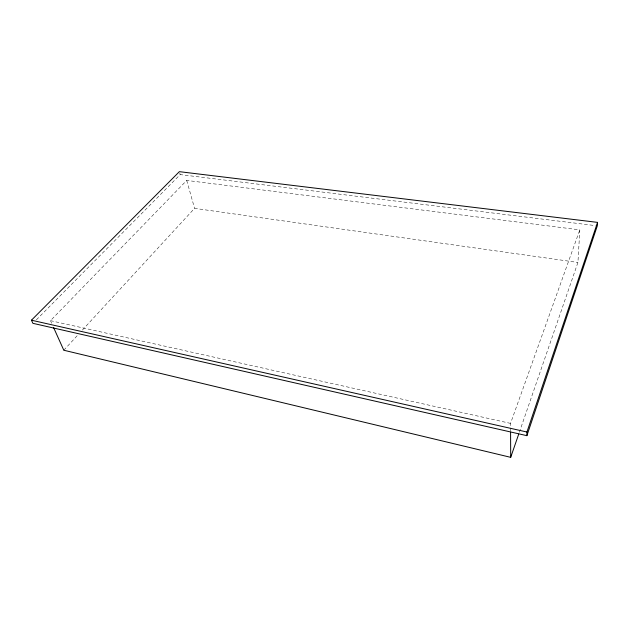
<?xml version="1.0" encoding="UTF-8"?>
<svg xmlns="http://www.w3.org/2000/svg" width="629" height="629" viewBox="0 0 629 629"><rect width="100%" height="100%" fill="white"/><g stroke="black" fill="none" stroke-linecap="round" stroke-linejoin="round"><path stroke-width="0.47" stroke-dasharray="3.15 2.36" d="M519.342 432.28L577.933 262.45L579.82 229.868L186.734 180.429L50.477 320.656L51.649 323.267M510.575 431.148L510.536 423.388L579.82 229.868M63.804 350.235L77.744 335.115M82.391 330.068L194.558 208.348L577.933 262.45M36.372 319.839L180.193 174.587L595.349 225.607M50.477 320.656L510.536 423.388M179.776 173.124L180.193 174.587M186.734 180.429L194.558 208.348"/><path stroke-width="0.94" d="M526.89 435.669L526.937 432.021L597.55 222.383L179.359 171.662L31.45 320.2L32.912 323.33L526.89 435.669L597.298 225.85L597.55 222.383M53.614 327.615L63.804 350.235L510.693 457.338L518.705 434.136M31.45 320.2L526.937 432.021M510.583 432.115L510.693 457.338"/></g></svg>
